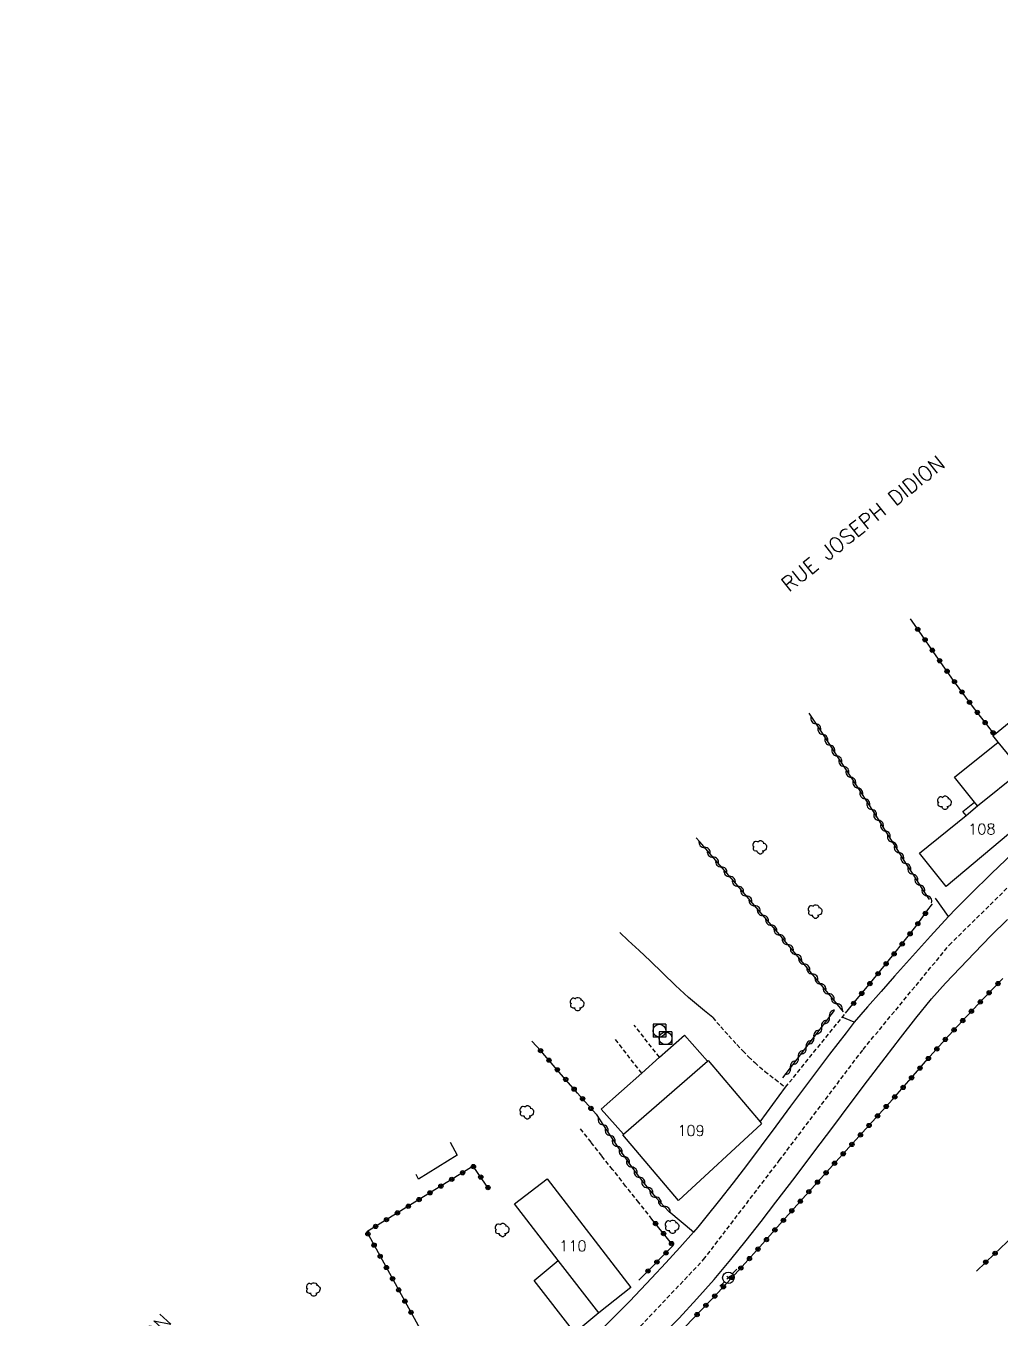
# Model space of a CAD drawing. Header units: millimetres. Extents: x 193000 to 194000, y 105000 to 105910.
# Drawn here: x 193154.5 to 193269, y 105298.6 to 105450.3 of the extents above; entities that cross this region are included whole.
import ezdxf
from ezdxf.enums import TextEntityAlignment as Align

# ---------------------------------------------------------------- set-up
doc = ezdxf.new("R2010")
doc.units = ezdxf.units.MM
doc.linetypes.add('DASHED', pattern=[0.75, 0.5, -0.25])
doc.layers.get('0').update_dxf_attribs({"linetype": 'CONTINUOUS'})
for name, color, linetype in [('W0001', 6, 'DASHED'), ('W0008', 7, 'CONTINUOUS'), ('W0014', 7, 'CONTINUOUS'), ('W0017', 7, 'CONTINUOUS'), ('W0101', 7, 'CONTINUOUS'), ('W0104', 1, 'CONTINUOUS'), ('W0112', 1, 'DASHED'), ('W0300', 7, 'CONTINUOUS'), ('W0310', 3, 'CONTINUOUS'), ('W0323', 7, 'CONTINUOUS'), ('W0420', 7, 'CONTINUOUS'), ('W0473', 7, 'CONTINUOUS'), ('W0989', 7, 'CONTINUOUS'), ('W0991', 7, 'CONTINUOUS')]:
    doc.layers.add(name, color=color, linetype=linetype)
doc.styles.get("Standard").update_dxf_attribs({"font": 'romans.shx', "width": 0.85})

# ---------------------------------------------------------------- blocks, each defined once
blk = doc.blocks.new('T473')
for p, q in [((-0.166667, 0.166667), (0.166667, -0.166667)), ((-0.166667, -0.166667), (0.166667, 0.166667)), ((0.500001, 0.500001), (1.000002, 1.000002)), ((-1.000002, -1.000002), (-0.500001, -0.500001))]:
    blk.add_line(p, q)
blk.add_ellipse((0, 0), major_axis=(0.471405, 0.471405), ratio=1, start_param=5.4977871438, end_param=11.780972451)
blk = doc.blocks.new('T300')
for p, q in [((-0.8, 0.51), (-0.86, 0.34)), ((-0.86, 0.34), (-0.86, 0.17)), ((-0.86, 0.17), (-0.74, 0.06)), ((-0.69, 0.63), (-0.8, 0.51)), ((-0.8, -0.06), (-0.74, 0.06)), ((-0.74, 0.06), (-0.69, 0.11)), ((-0.57, 0.69), (-0.69, 0.63)), ((-0.46, 0.69), (-0.57, 0.69)), ((-0.29, 0.63), (-0.46, 0.69)), ((-0.29, 0.63), (-0.17, 0.74)), ((-0.23, 0.57), (-0.29, 0.63)), ((-0.17, 0.74), (-0.06, 0.8)), ((-0.06, 0.8), (0.06, 0.8)), ((0.06, 0.8), (0.23, 0.74)), ((0.23, 0.74), (0.34, 0.63)), ((0.34, 0.63), (0.4, 0.51)), ((0.46, 0.46), (0.34, 0.46)), ((0.4, 0.51), (0.4, 0.46)), ((0.57, 0.4), (0.46, 0.46)), ((0.57, 0.4), (0.69, 0.29)), ((0.69, 0.29), (0.74, 0.17)), ((0.74, 0.06), (0.69, -0.17)), ((0.74, 0.17), (0.74, 0.06)), ((-0.8, -0.17), (-0.8, -0.06)), ((-0.8, -0.23), (-0.8, -0.17)), ((-0.74, -0.34), (-0.8, -0.23)), ((-0.69, -0.4), (-0.74, -0.34)), ((-0.51, -0.46), (-0.69, -0.4)), ((-0.4, -0.46), (-0.51, -0.46)), ((-0.4, -0.46), (-0.34, -0.46)), ((-0.34, -0.46), (-0.34, -0.4)), ((-0.34, -0.51), (-0.34, -0.46)), ((-0.29, -0.63), (-0.34, -0.51)), ((-0.17, -0.74), (-0.29, -0.63)), ((-0.06, -0.8), (-0.17, -0.74)), ((0.06, -0.8), (-0.06, -0.8)), ((0.17, -0.74), (0.06, -0.8)), ((0.23, -0.69), (0.17, -0.74)), ((0.29, -0.46), (0.23, -0.46)), ((0.29, -0.63), (0.23, -0.69)), ((0.46, -0.4), (0.29, -0.46)), ((0.34, -0.51), (0.29, -0.63)), ((0.34, -0.51), (0.34, -0.46)), ((0.57, -0.34), (0.46, -0.4)), ((0.63, -0.29), (0.57, -0.34)), ((0.69, -0.17), (0.63, -0.29))]:
    blk.add_line(p, q)
blk = doc.blocks.new('T420')
for p, q in [((0.75, 0.75), (-0.75, 0.75)), ((-0.75, 0.75), (-0.75, -0.75)), ((0.75, 0.75), (0.75, -0.75)), ((0.75, -0.75), (-0.75, -0.75))]:
    blk.add_line(p, q)
blk.add_ellipse((0, 0), major_axis=(-0.53, 0.53), ratio=1, start_param=3.926991, end_param=10.210176)
blk = doc.blocks.new('t323o')
at = {"color": 0, "linetype": 'Continuous'}
for radius in [0.25, 0.15]:
    blk.add_circle((0, 0), radius, dxfattribs=at)
blk = doc.blocks.new('t310o')
at = {"color": 0, "linetype": 'Continuous'}
for centre, start, end in [((-0.5, 0.38), 216.8699, 323.1304), ((0.5, -0.37), 36.8699, 143.1303)]:
    blk.add_arc(centre, 0.625, start, end, dxfattribs=at)

msp = doc.modelspace()

# ---------------------------------------------------------------- linework, layer by layer
at = {"layer": 'W0001'}
msp.add_lwpolyline([(193157.55, 105225.41), (193161.15, 105235.16), (193170.55, 105246.15), (193183.33, 105257.95), (193196.35, 105270.29), (193211.83, 105284.24), (193225.65, 105296.65), (193234.09, 105305.54), (193242.97, 105317.15), (193252.81, 105330.19), (193262.92, 105342.43), (193273.63, 105352.99), (193284.85, 105363.25), (193295.17, 105371.86), (193305.43, 105381.44), (193319.06, 105392.94), (193331.34, 105403.03), (193342.63, 105412.5), (193355.42, 105423.46), (193365.61, 105432.77), (193375.15, 105441.74), (193384.5, 105450.26)], dxfattribs=at)
at = {"layer": 'W0008'}
for points in [[(193262.82, 105345.8), (193260.71, 105343.47), (193258.59, 105341.13), (193256.48, 105338.78), (193254.91, 105336.98), (193253.34, 105335.18), (193251.77, 105333.38)], [(193228.68, 105296.15), (193231.2, 105298.67), (193233.28, 105300.92), (193235.31, 105303.21), (193237.29, 105305.54), (193239.08, 105307.76), (193240.84, 105310.01), (193242.58, 105312.26), (193244.82, 105315.19), (193247.04, 105318.14), (193249.25, 105321.09), (193251.29, 105323.8), (193253.33, 105326.51), (193255.39, 105329.21), (193257.18, 105331.54), (193258.98, 105333.87), (193260.85, 105336.14), (193262.49, 105337.97), (193264.18, 105339.77), (193265.88, 105341.54), (193267.8, 105343.5), (193269.74, 105345.44)], [(193232.92, 105308.77), (193231.28, 105306.96), (193229.64, 105305.15), (193227.98, 105303.35), (193225.42, 105300.68), (193222.82, 105298.05), (193220.18, 105295.46), (193217.12, 105292.56), (193214.02, 105289.71), (193210.88, 105286.9), (193209.69, 105285.85), (193208.49, 105284.8), (193207.29, 105283.75)]]:
    msp.add_lwpolyline(points, dxfattribs=at)
at = {"layer": 'W0014'}
for points in [[(193300.52, 105380.46), (193295.85, 105376.2), (193291.18, 105371.95), (193286.49, 105367.71), (193281.96, 105363.68), (193277.41, 105359.66), (193272.92, 105355.58), (193270.39, 105353.22), (193267.88, 105350.84), (193265.4, 105348.41), (193264.54, 105347.55), (193263.68, 105346.68), (193262.82, 105345.8)], [(193262.82, 105345.8), (193261.3, 105347.95)], [(193251.77, 105333.38), (193250.36, 105333.97)], [(193251.77, 105333.38), (193250.8, 105332.12), (193249.84, 105330.87), (193248.87, 105329.62), (193247.34, 105327.59), (193245.81, 105325.56), (193244.29, 105323.52), (193242.57, 105321.2), (193240.86, 105318.87), (193239.12, 105316.56), (193237.55, 105314.53), (193235.97, 105312.51), (193234.36, 105310.51), (193233.88, 105309.93), (193233.4, 105309.35), (193232.92, 105308.77)], [(193240.71, 105321.69), (193243.7, 105325.75)]]:
    msp.add_lwpolyline(points, dxfattribs=at)
at = {"layer": 'W0017'}
for points in [[(193235.16, 105333.92), (193234.2, 105334.71), (193233.24, 105335.49), (193232.3, 105336.29), (193230.77, 105337.7), (193229.29, 105339.15), (193227.8, 105340.59), (193226.53, 105341.79), (193225.25, 105342.98), (193224.25, 105343.91)], [(193232.92, 105308.77), (193230.02, 105311.18)]]:
    msp.add_lwpolyline(points, dxfattribs=at)
at = {"layer": 'W0101'}
for points in [[(193262.56, 105349.32), (193259.41, 105353.21), (193264.89, 105357.65), (193266.24, 105358.75), (193271.19, 105362.76)], [(193274.2, 105359.1), (193274.25, 105359.1), (193262.56, 105349.32)], [(193231.13, 105312.46), (193224.62, 105320.16), (193224.7, 105320.24), (193234.55, 105328.81), (193234.63, 105328.88), (193240.71, 105321.69), (193240.89, 105321.48)], [(193240.89, 105321.48), (193231.13, 105312.46)], [(193221.78, 105299.29), (193217.03, 105305.43), (193211.9, 105312.06), (193215.71, 105315), (193225.55, 105302.28)], [(193225.55, 105302.28), (193221.78, 105299.29)]]:
    msp.add_lwpolyline(points, dxfattribs=at)
at = {"layer": 'W0104'}
for points in [[(193271.38, 105362.91), (193268.67, 105366.23), (193268.04, 105367), (193268.22, 105367.14), (193271.89, 105370.15), (193272.83, 105369), (193275.17, 105366.13)], [(193266.24, 105358.75), (193265.89, 105359.18), (193263.54, 105362.12), (193268.67, 105366.23)], [(193264.89, 105357.65), (193264.53, 105358.1), (193265.89, 105359.18)], [(193224.7, 105320.24), (193222.08, 105323.17), (193226.82, 105327.39), (193228.92, 105329.27), (193231.83, 105331.86), (193234.55, 105328.81)], [(193204.35, 105319.31), (193205.17, 105317.79), (193200.64, 105314.96), (193200.34, 105315.52)], [(193221.78, 105299.29), (193218.97, 105296.95), (193214.21, 105303.09), (193217.03, 105305.43)]]:
    msp.add_lwpolyline(points, dxfattribs=at)
at = {"layer": 'W0112'}
for points in [[(193235.16, 105333.92), (193236.1, 105332.86), (193237.04, 105331.8), (193238, 105330.75), (193238.68, 105330.03), (193239.37, 105329.32), (193240.08, 105328.64), (193241.25, 105327.64), (193242.48, 105326.69), (193243.7, 105325.75), (193250.74, 105334.45)], [(193228.92, 105329.27), (193225.94, 105333.02)], [(193226.82, 105327.39), (193223.73, 105331.38)], [(193228.03, 105310.28), (193226.48, 105312.23), (193224.94, 105314.17), (193223.4, 105316.11), (193222.14, 105317.71), (193220.88, 105319.31), (193219.63, 105320.9)]]:
    msp.add_lwpolyline(points, dxfattribs=at)
at = {"layer": 'W0310'}
for points in [[(193246.43, 105369.63), (193247.83, 105367.52), (193250, 105364.2), (193252.17, 105360.87), (193254.32, 105357.54), (193255.48, 105355.71), (193256.63, 105353.88), (193257.79, 105352.05), (193258.71, 105350.62), (193259.63, 105349.2), (193260.56, 105347.78)], [(193250.5, 105334.62), (193248.73, 105336.77), (193246.96, 105338.92), (193245.18, 105341.06), (193242.75, 105343.93), (193240.31, 105346.79), (193237.86, 105349.64), (193235.75, 105352.09), (193233.64, 105354.54), (193233.23, 105355.02)], [(193243.38, 105326.86), (193249.43, 105334.74)], [(193221.46, 105322.59), (193222.77, 105320.61), (193224.08, 105318.62), (193225.44, 105316.68), (193226.42, 105315.36), (193227.42, 105314.07), (193228.48, 105312.81), (193228.99, 105312.26), (193229.51, 105311.73), (193230.02, 105311.18)]]:
    msp.add_lwpolyline(points, dxfattribs=at)
at = {"layer": 'W0323'}
for points in [[(193268.22, 105367.14), (193267.32, 105368.29), (193266.42, 105369.45), (193265.53, 105370.61), (193263.43, 105373.46), (193261.39, 105376.35), (193259.37, 105379.25), (193258.37, 105380.71)], [(193250.74, 105334.45), (193252.12, 105336.12), (193253.51, 105337.79), (193254.88, 105339.47), (193256.26, 105341.17), (193257.64, 105342.88), (193258.98, 105344.61), (193259.64, 105345.49), (193260.29, 105346.39), (193260.94, 105347.28)], [(193231.8, 105297.52), (193234.1, 105299.9), (193236.38, 105302.3), (193238.63, 105304.73), (193241.01, 105307.37), (193243.36, 105310.05), (193245.73, 105312.72), (193249.23, 105316.58), (193252.75, 105320.43), (193256.25, 105324.31), (193258.46, 105326.82), (193260.65, 105329.35), (193262.88, 105331.84), (193264.97, 105334.09), (193267.09, 105336.31), (193269.22, 105338.52)], [(193221.46, 105322.59), (193219.3, 105325.07), (193217.14, 105327.54), (193214.98, 105330.02), (193213.94, 105331.16)], [(193291.48, 105327.06), (193289.78, 105325.6), (193286.9, 105323.14), (193284.05, 105320.65), (193280.16, 105317.23), (193276.3, 105313.76), (193272.49, 105310.26), (193270.36, 105308.25), (193268.24, 105306.22), (193266.12, 105304.2)], [(193208.93, 105313.78), (193207.04, 105316.49), (193194.55, 105308.79), (193201.92, 105295.4), (193204.68, 105290.08)], [(193226.5, 105303.13), (193230.51, 105307.18), (193228.03, 105310.28)]]:
    msp.add_lwpolyline(points, dxfattribs=at)

# ---------------------------------------------------------------- block references
at = {"layer": 'W0300', "rotation": 359.9999899820874}
for p in [(193262.41, 105359.12), (193240.73, 105353.9), (193247.22, 105346.36), (193219.3, 105335.5), (193213.39, 105322.81), (193210.49, 105309.01), (193230.44, 105309.38), (193188.33, 105302.03)]:
    msp.add_blockref('T300', p, dxfattribs=at)
at = {"layer": 'W0310'}
for p, rotation in [((193247.26, 105368.38), 303.5903444687135), ((193248.08, 105367.13), 303.2096446060272), ((193248.9, 105365.88), 303.2096446060272), ((193249.73, 105364.62), 303.2096446060272), ((193250.55, 105363.37), 303.1376239440502), ((193251.37, 105362.11), 303.1376239440502), ((193252.19, 105360.86), 302.7933302847459), ((193253, 105359.59), 302.7933302847459), ((193253.81, 105358.33), 302.7933302847459), ((193254.62, 105357.07), 302.2721083383963), ((193255.42, 105355.8), 302.2721083383963), ((193234.21, 105353.88), 130.7455435332797), ((193256.22, 105354.53), 302.1036172786098), ((193235.19, 105352.74), 130.7455435332797), ((193257.02, 105353.26), 302.353408548292), ((193236.17, 105351.6), 130.6955310393786), ((193257.82, 105352), 302.8468544645082), ((193258.63, 105350.74), 302.8468544645082), ((193237.15, 105350.47), 130.6955310393786), ((193238.12, 105349.33), 130.6343324270235), ((193259.45, 105349.48), 303.0621166801751), ((193239.1, 105348.19), 130.6343324270235), ((193260.27, 105348.22), 303.0436906340968), ((193240.08, 105347.05), 130.6343324270235), ((193241.05, 105345.91), 130.5913838805977), ((193242.03, 105344.77), 130.5913838805977), ((193243, 105343.63), 130.2345696609358), ((193243.97, 105342.49), 130.2345696609358), ((193244.94, 105341.34), 130.2345696609358), ((193245.9, 105340.19), 129.7316853586453), ((193246.86, 105339.04), 129.7316853586453), ((193247.81, 105337.88), 129.4705889958499), ((193248.77, 105336.72), 129.4546826915191), ((193249.72, 105335.56), 129.4546826915191), ((193248.86, 105334), 52.46022931384773), ((193247.95, 105332.81), 52.46022931384773), ((193247.03, 105331.62), 52.46022931384773), ((193246.12, 105330.43), 52.46022931384773), ((193244.29, 105328.05), 52.46022931384773), ((193245.2, 105329.24), 52.46022931384773), ((193222.28, 105321.34), 303.4026887953741), ((193223.11, 105320.09), 303.4159591203477), ((193223.93, 105318.83), 303.4159591203477), ((193224.79, 105317.6), 305.0750145441315), ((193225.66, 105316.38), 306.6463327583486), ((193226.56, 105315.18), 307.7922527583046), ((193227.48, 105314), 310.1727032027102), ((193228.45, 105312.85), 310.1727032027102), ((193229.47, 105311.76), 313.7534578982422)]:
    msp.add_blockref('t310o', p, dxfattribs=dict(at, rotation=rotation))
at = {"layer": 'W0323'}
for p, rotation in [((193259.22, 105379.47), 124.5572269731343), ((193260.08, 105378.24), 124.7903920982495), ((193260.93, 105377.01), 124.7903920982495), ((193261.79, 105375.78), 125.1950217866109), ((193262.66, 105374.55), 125.1950217866109), ((193263.53, 105373.33), 126.3321986310314), ((193264.41, 105372.12), 126.3321986310314), ((193265.3, 105370.91), 126.3321986310314), ((193266.21, 105369.72), 127.5279906069874), ((193267.13, 105368.53), 127.9987324431788), ((193268.06, 105367.35), 128.0054820838285), ((193260.12, 105346.15), 54.05264327910224), ((193258.32, 105343.75), 52.23517392401169), ((193259.23, 105344.94), 53.46188745237073), ((193257.4, 105342.57), 51.14832202221517), ((193256.45, 105341.4), 51.14832202221517), ((193255.51, 105340.24), 50.85412671458588), ((193253.61, 105337.92), 50.68828748904735), ((193254.56, 105339.08), 50.68828748904735), ((193268.64, 105337.92), 45.96430642757804), ((193252.65, 105336.76), 50.40756172872555), ((193267.6, 105336.84), 45.96430642757804), ((193251.7, 105335.6), 50.38720661321111), ((193265.52, 105334.67), 46.41328222186782), ((193266.56, 105335.76), 46.41328222186782), ((193264.5, 105333.58), 47.10056448084984), ((193263.48, 105332.48), 47.10056448084984), ((193214.95, 105330.05), 132.2769258733337), ((193261.46, 105330.25), 48.21005118128061), ((193262.46, 105331.37), 48.21005118128061), ((193215.94, 105328.93), 131.1596600190217), ((193260.47, 105329.13), 48.94935046913245), ((193216.92, 105327.8), 131.1596600190217), ((193259.48, 105328), 48.94935046913245), ((193217.91, 105326.67), 131.0497217935718), ((193218.89, 105325.53), 131.0497217935718), ((193257.51, 105325.74), 48.73034679853035), ((193258.5, 105326.87), 48.94935046913245), ((193219.88, 105324.4), 131.0480215499808), ((193256.52, 105324.62), 48.73034679853035), ((193220.86, 105323.27), 131.0480215499808), ((193255.52, 105323.5), 47.92056327599212), ((193253.51, 105321.27), 47.92056327599212), ((193254.51, 105322.39), 47.92056327599212), ((193252.5, 105320.16), 47.57858848442296), ((193250.48, 105317.95), 47.57858848442296), ((193251.49, 105319.05), 47.57858848442296), ((193207.07, 105316.45), 124.7663692068203), ((193249.46, 105316.84), 47.57858848442296), ((193204.53, 105314.95), 211.6701666826096), ((193205.81, 105315.73), 211.6701666826096), ((193207.93, 105315.22), 124.7663692068203), ((193248.46, 105315.73), 47.81199680307769), ((193201.98, 105313.37), 211.6701666826096), ((193203.26, 105314.16), 211.6701666826096), ((193208.78, 105313.99), 124.7663692068203), ((193246.44, 105313.51), 47.81199680307769), ((193247.45, 105314.62), 47.81199680307769), ((193200.7, 105312.58), 211.6701666826096), ((193245.44, 105312.39), 48.48129776678061), ((193198.15, 105311.01), 211.6701666826096), ((193199.43, 105311.8), 211.6701666826096), ((193244.44, 105311.27), 48.48129776678061), ((193195.6, 105309.43), 211.6701666826096), ((193196.87, 105310.22), 211.6701666826096), ((193228.45, 105309.76), 128.6800620638682), ((193242.46, 105309.02), 48.65222278043282), ((193243.45, 105310.14), 48.48129776678061), ((193194.69, 105308.55), 298.8324749129831), ((193229.39, 105308.59), 128.6800620638682), ((193230.32, 105307.42), 128.6800620638682), ((193241.47, 105307.89), 48.65222278043282), ((193195.41, 105307.23), 298.8324749129831), ((193196.13, 105305.92), 298.8324749129831), ((193229.67, 105306.33), 45.28441453896119), ((193240.47, 105306.77), 48.00322545841175), ((193268.29, 105306.27), 223.6999326567472), ((193196.86, 105304.61), 298.8324749129831), ((193228.61, 105305.26), 45.28441453896119), ((193238.46, 105304.55), 47.15646023890743), ((193239.47, 105305.66), 48.00322545841175), ((193267.2, 105305.24), 223.6722814474604), ((193197.58, 105303.29), 298.8324749129831), ((193227.56, 105304.2), 45.28441453896119), ((193237.44, 105303.45), 47.15646023890743), ((193198.3, 105301.98), 298.8324749129831), ((193235.39, 105301.26), 46.57991920604555), ((193236.42, 105302.35), 47.15646023890743), ((193199.03, 105300.66), 298.8324749129831), ((193234.36, 105300.17), 46.57991920604555), ((193199.75, 105299.35), 298.8324749129831), ((193233.32, 105299.09), 45.88215785866299)]:
    msp.add_blockref('t323o', p, dxfattribs=dict(at, rotation=rotation))
at = {"layer": 'W0420', "rotation": 359.9999899820874}
for p in [(193228.9, 105332.39), (193229.62, 105331.5)]:
    msp.add_blockref('T420', p, dxfattribs=at)
at = {"layer": 'W0473', "rotation": 359.9999899820874}
msp.add_blockref('T473', (193236.99, 105303.41), dxfattribs=at)

# ---------------------------------------------------------------- texts
at = {"layer": 'W0989'}
for rotation, p in [(38.9191, (193244.11, 105383.76)), (47.0561, (193155.62, 105280.82))]:
    msp.add_text('RUE JOSEPH DIDION', height=1.75, rotation=rotation, dxfattribs=at).set_placement(p)
at = {"layer": 'W0991'}
for s, p in [('108', (193266.74, 105356.04)), ('109', (193232.61, 105320.67)), ('110', (193218.75, 105307.15))]:
    msp.add_text(s, height=1.25, dxfattribs=at).set_placement(p, align=Align.MIDDLE_CENTER)

doc.saveas('drawing.dxf')
